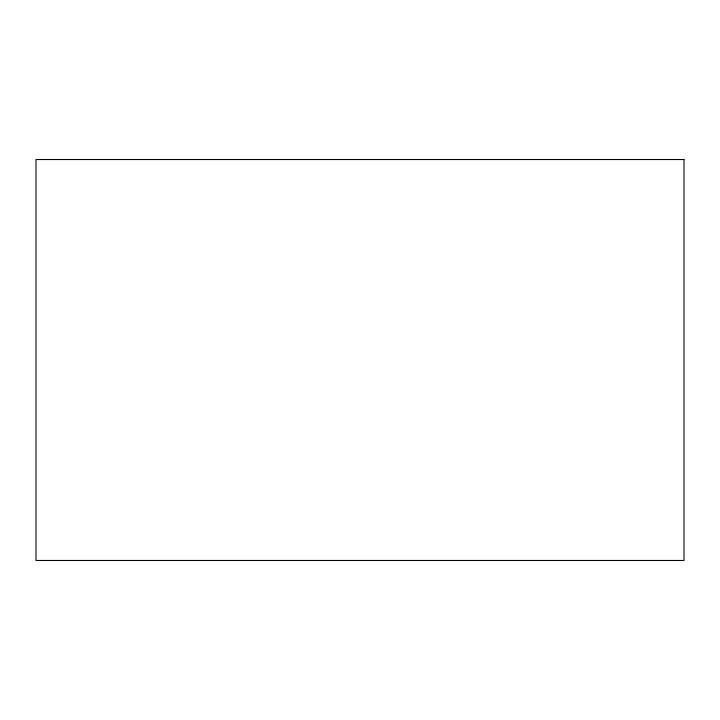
<?xml version="1.0" encoding="UTF-8"?>
<svg xmlns="http://www.w3.org/2000/svg" width="720" height="720" viewBox="0 0 720 720"><rect width="100%" height="100%" fill="white"/><g stroke="black" fill="none" stroke-linecap="round" stroke-linejoin="round"><path stroke-width="1.08" d="M684 159.534L36 159.534L36 560.466L684 560.466L684 159.534"/></g></svg>
